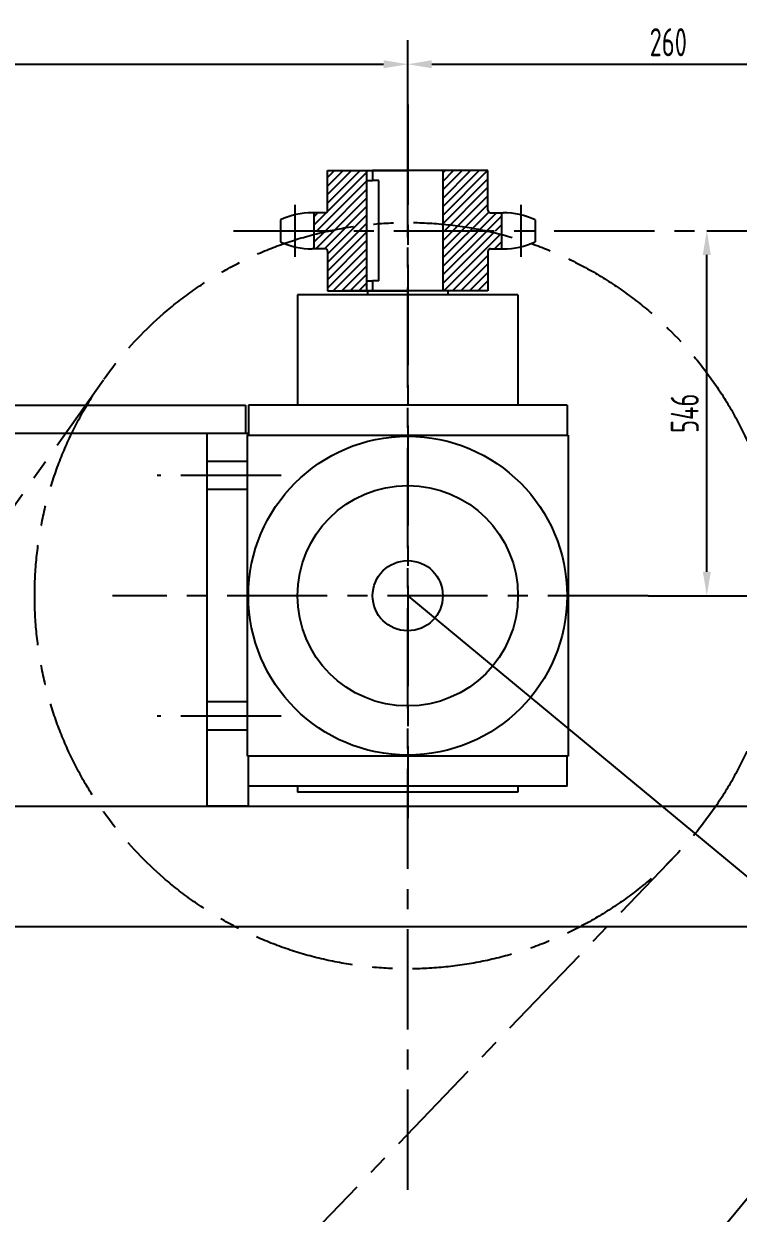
# Model space of a CAD drawing. Header units: millimetres. Extents: x 0 to 10092, y -1 to 7128.
# Drawn here: x 3894 to 4963, y 1723 to 3502 of the extents above; entities that cross this region are included whole.
import ezdxf

# ---------------------------------------------------------------- set-up
doc = ezdxf.new("R2010")
doc.units = ezdxf.units.MM
doc.header["$LTSCALE"] = 120
doc.linetypes.add('F', pattern=[0.75, 0.5, -0.25])
doc.linetypes.add('G', pattern=[2, 1.25, -0.25, 0.25, -0.25])
for name, color, linetype in [('01', 7, 'Continuous'), ('02', 1, 'Continuous'), ('04', 2, 'F'), ('05', 4, 'G'), ('08', 1, 'Continuous'), ('L1GEA', 7, 'Continuous')]:
    doc.layers.add(name, color=color, linetype=linetype)
doc.styles.get("Standard").update_dxf_attribs({"font": 'isocp', "width": 0.707, "bigfont": 'intecad.shx'})
doc.dimstyles.new('INTE', dxfattribs={"dimscale": 12, "dimtxt": 3.5, "dimasz": 3, "dimexe": 3, "dimexo": 0, "dimgap": 1, "dimtad": 1, "dimdec": 3, "dimdsep": 46, "dimtxsty": 'Standard', "dimcen": 0, "dimclrd": 1, "dimclre": 1, "dimclrt": 3, "dimaunit": 1, "dimadec": 0, "dimazin": 0, "dimtfac": 1, "dimtdec": 3, "dimtmove": 0, "dimatfit": 0, "dimfxl": 3, "dimarcsym": 0})

# ---------------------------------------------------------------- blocks, each defined once
blk = doc.blocks.new('*D139')
at = {"layer": '08', "color": 1, "lineweight": -2}
for p, q in [((3010.3, 885.7), (3010.3, 3477.9)), ((4468.3, 3182.8), (4468.3, 3477.9)), ((3046.3, 3441.9), (4432.3, 3441.9))]:
    blk.add_line(p, q, dxfattribs=at)
at = {"layer": '08', "color": 1}
for points in [[(3046.3, 3447.9), (3046.3, 3435.9), (3010.3, 3441.9)], [(4432.3, 3447.9), (4432.3, 3435.9), (4468.3, 3441.9)]]:
    blk.add_solid(points, dxfattribs=at)
at = {"layer": 'Defpoints', "color": 0}
for p in [(4468.3, 3441.9), (4468.3, 3182.8), (3010.3, 885.7)]:
    blk.add_point(p, dxfattribs=at)
at = {"layer": '08', "color": 3, "insert": (3739.3, 3474.9), "char_height": 42, "attachment_point": 5}
blk.add_mtext('486', dxfattribs=at)
blk = doc.blocks.new('*D140')
at = {"layer": '08', "color": 1, "lineweight": -2}
for p, q in [((4828, 2646.7), (5354.5, 2646.7)), ((5318.5, 2610.7), (5318.5, 921.7)), ((3920.5, 885.7), (5354.5, 885.7))]:
    blk.add_line(p, q, dxfattribs=at)
at = {"layer": '08', "color": 1}
for points in [[(5312.5, 2610.7), (5324.5, 2610.7), (5318.5, 2646.7)], [(5312.5, 921.7), (5324.5, 921.7), (5318.5, 885.7)]]:
    blk.add_solid(points, dxfattribs=at)
at = {"layer": 'Defpoints', "color": 0}
for p in [(4828, 2646.7), (3920.5, 885.7), (5318.5, 885.7)]:
    blk.add_point(p, dxfattribs=at)
at = {"layer": '08', "color": 3, "insert": (5285.5, 1766.2), "char_height": 42, "attachment_point": 5, "rotation": 90}
blk.add_mtext('587', dxfattribs=at)
blk = doc.blocks.new('*D143')
at = {"layer": '08', "color": 1, "lineweight": -2}
for p, q in [((4468.3, 3381.6), (4468.3, 3477.9)), ((5248.3, 3381.6), (5248.3, 3477.9)), ((4504.3, 3441.9), (5212.3, 3441.9))]:
    blk.add_line(p, q, dxfattribs=at)
at = {"layer": '08', "color": 1}
for points in [[(4504.3, 3447.9), (4504.3, 3435.9), (4468.3, 3441.9)], [(5212.3, 3447.9), (5212.3, 3435.9), (5248.3, 3441.9)]]:
    blk.add_solid(points, dxfattribs=at)
at = {"layer": 'Defpoints', "color": 0}
for p in [(5248.3, 3441.9), (4468.3, 3381.6), (5248.3, 3381.6)]:
    blk.add_point(p, dxfattribs=at)
at = {"layer": '08', "color": 3, "insert": (4858.3, 3474.9), "char_height": 42, "attachment_point": 5}
blk.add_mtext('260', dxfattribs=at)
blk = doc.blocks.new('*D145')
at = {"layer": '08', "color": 1, "lineweight": -2}
for p, q in [((4916, 3192.7), (4952, 3192.7)), ((4916, 2682.7), (4916, 3156.7)), ((4828, 2646.7), (4952, 2646.7))]:
    blk.add_line(p, q, dxfattribs=at)
at = {"layer": '08', "color": 1}
for points in [[(4910, 3156.7), (4922, 3156.7), (4916, 3192.7)], [(4910, 2682.7), (4922, 2682.7), (4916, 2646.7)]]:
    blk.add_solid(points, dxfattribs=at)
at = {"layer": 'Defpoints', "color": 0}
for p in [(4916, 3192.7), (4916, 3192.7), (4828, 2646.7)]:
    blk.add_point(p, dxfattribs=at)
at = {"layer": '08', "color": 3, "insert": (4883, 2919.7), "char_height": 42, "attachment_point": 5, "rotation": 90}
blk.add_mtext('546', dxfattribs=at)
blk = doc.blocks.new('*D146')
at = {"layer": '08', "color": 1, "lineweight": -2}
for p, q in [((4468.3, 2646.7), (5240.4, 2007.5)), ((3777.6, 297.2), (5189.7, 2002.8)), ((3010.3, 885.7), (3782.4, 246.5))]:
    blk.add_line(p, q, dxfattribs=at)
at = {"layer": '08', "color": 1}
for points in [[(5185.1, 2006.6), (5194.3, 1998.9), (5212.6, 2030.5)], [(3773, 301), (3782.2, 293.4), (3754.6, 269.5)]]:
    blk.add_solid(points, dxfattribs=at)
at = {"layer": 'Defpoints', "color": 0}
for p in [(4468.3, 2646.7), (5212.6, 2030.5), (3010.3, 885.7)]:
    blk.add_point(p, dxfattribs=at)
at = {"layer": '08', "color": 3, "insert": (4458.2, 1171), "char_height": 42, "attachment_point": 5, "rotation": 50.3773}
blk.add_mtext('762', dxfattribs=at)

msp = doc.modelspace()

# ---------------------------------------------------------------- hatches: boundary and pattern name
at = {"layer": '02'}
h = msp.add_hatch(dxfattribs=at)
h.set_pattern_fill('_USER', color=256, scale=9, angle=45, style=0, pattern_type=0)
h.set_pattern_definition([(45, (-7627.879, -7749.299), (-6.363961, 6.363961), [])])
h.paths.add_polyline_path([(4348.3371, 3161.9951), (4348.3371, 3102.7366), (4406.8379, 3102.7366), (4406.8379, 3192.7366), (4351.6486, 3192.7366, 0.010942929), (4327.8696, 3187.1078), (4327.8696, 3165.8051), (4344.5271, 3165.8051, -0.414213562)])
h.paths.add_polyline_path([(4348.3371, 3223.4801, -0.414213562), (4344.5271, 3219.6701), (4327.8696, 3219.6701), (4327.8696, 3192.7366), (4351.6486, 3192.7366, -0.025049062), (4406.8379, 3201.6691), (4406.8379, 3282.7366), (4348.3371, 3282.7366)])
h.paths.add_polyline_path([(4520.8379, 3202.5928, -0.029103124), (4585.0272, 3192.7366), (4608.8062, 3192.7366), (4608.8062, 3219.6701), (4592.1488, 3219.6701, -0.414213562), (4588.3388, 3223.4801), (4588.3388, 3282.7366), (4520.8379, 3282.7366)])
h.paths.add_polyline_path([(4520.8379, 3102.7366), (4529.1106, 3102.7366), (4588.3388, 3102.7366), (4588.3388, 3161.9951, -0.414213562), (4592.1488, 3165.8051), (4608.8062, 3165.8051), (4608.8062, 3187.1078, 0.010942929), (4585.0272, 3192.7366), (4520.8379, 3192.7366)])
h.paths.add_polyline_path([(4520.8379, 3202.5928), (4520.8379, 3192.7366), (4585.0272, 3192.7366, 0.029103124)], flags=17)
h.paths.add_polyline_path([(4406.8379, 3192.7366), (4406.8379, 3201.6691, 0.025049062), (4351.6486, 3192.7366)], flags=17)

# ---------------------------------------------------------------- linework, layer by layer
for p, q in [((4327.8696, 3219.6701), (4327.8696, 3165.8051)), ((4608.8062, 3219.6701), (4608.8062, 3165.8051))]:
    msp.add_line(p, q)
for centre, start, end in [((4325.4675, 3105.3701), 90.0023033, 114.6268524), ((4611.2061, 3105.3701), 65.3721383, 89.9965863), ((4325.4629, 3280.1051), 245.3756816, 270), ((4611.2129, 3280.1051), 270, 294.6243184)]:
    msp.add_arc(centre, 114.3, start, end)
at = {"layer": '01', "color": 7, "linetype": 'Continuous'}
for p, q in [((4406.8379, 3282.7366), (4406.8379, 3102.7366)), ((4520.8379, 3282.7366), (4415.8379, 3282.7366)), ((4415.8379, 3282.7366), (4415.8379, 3267.7366)), ((4415.8379, 3282.7366), (4415.8379, 3267.7366)), ((4520.8379, 3282.7366), (4520.8379, 3102.7366)), ((4520.8379, 3282.7366), (4520.8379, 3102.7366)), ((4406.8379, 3267.7366), (4415.8379, 3267.7366)), ((4424.8379, 3267.7366), (4415.8379, 3267.7366)), ((4424.8379, 3117.7366), (4424.8379, 3267.7366)), ((4406.8379, 3117.7366), (4415.8379, 3117.7366)), ((4415.8379, 3117.7366), (4415.8379, 3102.7366)), ((4415.8379, 3117.7366), (4415.8379, 3102.7366)), ((4424.8379, 3117.7366), (4415.8379, 3117.7366)), ((4303.3379, 3096.7366), (4303.3379, 2931.7366)), ((4633.3379, 3096.7366), (4303.3379, 3096.7366)), ((4408.3379, 3102.7366), (4408.3379, 3096.7366)), ((4528.3379, 3102.7366), (4408.3379, 3102.7366)), ((4528.3379, 3102.7366), (4528.3379, 3096.7366)), ((4633.3379, 3096.7366), (4633.3379, 2931.7366)), ((1399.0634, 2931.7366), (4225.3423, 2931.7366)), ((4225.3423, 2931.7366), (4225.3423, 2889.7366)), ((4229.8379, 2931.7366), (4229.8379, 2886.7366)), ((4706.8379, 2931.7366), (4229.8379, 2931.7366)), ((4706.8379, 2931.7366), (4706.8379, 2886.7366)), ((3877.3423, 2889.7366), (4225.3423, 2889.7366)), ((4168.3379, 2331.7366), (4168.3379, 2889.7366)), ((4168.3379, 2889.7366), (4228.3379, 2889.7366)), ((4228.3379, 2889.7366), (4228.3379, 2886.7366)), ((4228.3379, 2406.7366), (4228.3379, 2886.7366)), ((4228.3379, 2886.7366), (4708.3379, 2886.7366)), ((4708.3379, 2886.7366), (4708.3379, 2406.7366)), ((4708.3379, 2406.7366), (4228.3379, 2406.7366)), ((4229.8379, 2331.7366), (4229.8379, 2406.7366)), ((4706.8379, 2361.7366), (4706.8379, 2406.7366)), ((4706.8379, 2361.7366), (4229.8379, 2361.7366)), ((4303.3379, 2361.7366), (4303.3379, 2352.7366)), ((4633.3379, 2352.7366), (4303.3379, 2352.7366)), ((4633.3379, 2361.7366), (4633.3379, 2352.7366)), ((1505.7193, 2331.7366), (5665.3343, 2331.7366)), ((4229.8379, 2331.7366), (4168.3379, 2331.7366)), ((3661.1514, 2151.7366), (6478.3343, 2151.7366))]:
    msp.add_line(p, q, dxfattribs=at)
at = {"layer": '01'}
for p, q in [((4344.5271, 3219.6701), (4325.4629, 3219.6701)), ((4592.1488, 3219.6701), (4611.2129, 3219.6701)), ((4344.5271, 3165.8051), (4325.4629, 3165.8051)), ((4592.1488, 3165.8051), (4611.2129, 3165.8051)), ((4529.1106, 3102.7366), (4371.0267, 3102.7366))]:
    msp.add_line(p, q, dxfattribs=at)
at = {"layer": '01', "color": 7, "linetype": 'Continuous'}
for radius in [238.5, 165, 52.5]:
    msp.add_circle((4468.3379, 2646.7366), radius, dxfattribs=at)
at = {"layer": '01'}
for centre, start, end in [((4344.5271, 3223.4801), 270, 0), ((4592.1488, 3223.4801), 180, 270)]:
    msp.add_arc(centre, 3.81, start, end, dxfattribs=at)
at = {"layer": '04', "color": 2, "linetype": 'F'}
for p, q in [((4228.3379, 2847.7366), (4168.3379, 2847.7366)), ((4228.3379, 2805.7366), (4168.3379, 2805.7366)), ((4228.3379, 2487.7366), (4168.3379, 2487.7366)), ((4228.3379, 2445.7366), (4168.3379, 2445.7366))]:
    msp.add_line(p, q, dxfattribs=at)
at = {"layer": '05', "color": 4, "linetype": 'G'}
for p, q in [((4468.3379, 3381.5547), (4468.3379, 2313.8148)), ((4468.3379, 1757.8806), (4468.3379, 3366.5439)), ((2693.3619, 1110.73), (4013.0465, 2969.9116)), ((4278.7906, 2826.7366), (4093.2353, 2826.7366)), ((4827.9665, 2646.7366), (4026.3097, 2646.7366)), ((4278.7906, 2466.7366), (4093.2353, 2466.7366)), ((3290.5233, 616.3157), (4870.7947, 2259.747))]:
    msp.add_line(p, q, dxfattribs=at)
at = {"layer": '05'}
for p, q in [((4299.2946, 3231.6701), (4299.2946, 3153.8051)), ((4637.3812, 3231.6701), (4637.3812, 3153.8051)), ((4207.6163, 3192.7366), (5203.3343, 3192.7366))]:
    msp.add_line(p, q, dxfattribs=at)
at = {"layer": '05', "color": 4, "linetype": 'G'}
msp.add_circle((4468.3379, 2646.7366), 558.33, dxfattribs=at)
at = {"layer": 'L1GEA'}
for p, q in [((4348.3371, 3282.7366), (4468.3379, 3282.7366)), ((4348.3371, 3223.4801), (4348.3371, 3282.7366)), ((4588.3388, 3282.7366), (4468.3379, 3282.7366)), ((4588.3388, 3223.4801), (4588.3388, 3282.7366)), ((4277.8379, 3209.2735), (4277.8379, 3176.1997)), ((4658.8379, 3209.2735), (4658.8379, 3176.1997)), ((4348.3371, 3161.9951), (4348.3371, 3102.7366)), ((4588.3388, 3161.9951), (4588.3388, 3102.7366)), ((4348.3371, 3102.7366), (4468.3379, 3102.7366)), ((4588.3388, 3102.7366), (4468.3379, 3102.7366))]:
    msp.add_line(p, q, dxfattribs=at)
for centre, start, end in [((4344.5271, 3161.9951), 0, 90), ((4592.1488, 3161.9951), 90, 180)]:
    msp.add_arc(centre, 3.81, start, end, dxfattribs=at)

# ---------------------------------------------------------------- dimensions: what is measured, and where the dimension line sits
at = {"layer": '08'}
for base, p1, p2, text, picture, middle in [((4468.3379, 3441.8754), (3010.3343, 885.7366), (4468.3379, 3182.8075), '486', '*D139', (3739.3361, 3474.8754)), ((5248.3343, 3441.8754), (4468.3379, 3381.5547), (5248.3343, 3381.5547), '260', '*D143', (4858.3361, 3474.8795))]:
    dim = msp.add_linear_dim(base=base, p1=p1, p2=p2, text=text, dimstyle='INTE', override={"dimgap": 1, "dimdec": 2, "dimzin": 8, "dimpost": '<>', "dimtol": 0, "dimlim": 0, "dimtp": 0, "dimtm": 0, "dimtfac": 0.7}, dxfattribs=at)
    dim.commit()
    dim.dimension.update_dxf_attribs({"geometry": picture, "text_midpoint": middle})
dim = msp.add_linear_dim(base=(4915.9742, 3192.7366), p1=(4827.9665, 2646.7366), p2=(4915.9742, 3192.7366), angle=90, dimstyle='INTE', dxfattribs=at)
dim.commit()
dim.dimension.update_dxf_attribs({"geometry": '*D145', "text_midpoint": (4915.9742, 2919.7366), "dimtype": 160})
dim = msp.add_aligned_dim(p1=(3010.3343, 885.7366), p2=(4468.3379, 2646.7366), distance=-966.3114, text='762', dimstyle='INTE', override={"dimgap": 1, "dimdec": 3, "dimzin": 8, "dimpost": '<>', "dimtol": 0, "dimlim": 0, "dimtp": 0, "dimtm": 0, "dimtfac": 0.7}, dxfattribs=at)
dim.commit()
dim.dimension.update_dxf_attribs({"geometry": '*D146', "text_midpoint": (4458.2255, 1171.0388)})
dim = msp.add_linear_dim(base=(5318.5141, 885.7366), p1=(4827.9665, 2646.7366), p2=(3920.4735, 885.7366), angle=90, text='587', dimstyle='INTE', override={"dimgap": 1, "dimdec": 3, "dimzin": 8, "dimpost": '<>', "dimtol": 0, "dimlim": 0, "dimtp": 0, "dimtm": 0, "dimtfac": 0.7}, dxfattribs=at)
dim.commit()
dim.dimension.update_dxf_attribs({"geometry": '*D140', "text_midpoint": (5285.5141, 1766.2366)})

doc.saveas('drawing.dxf')
